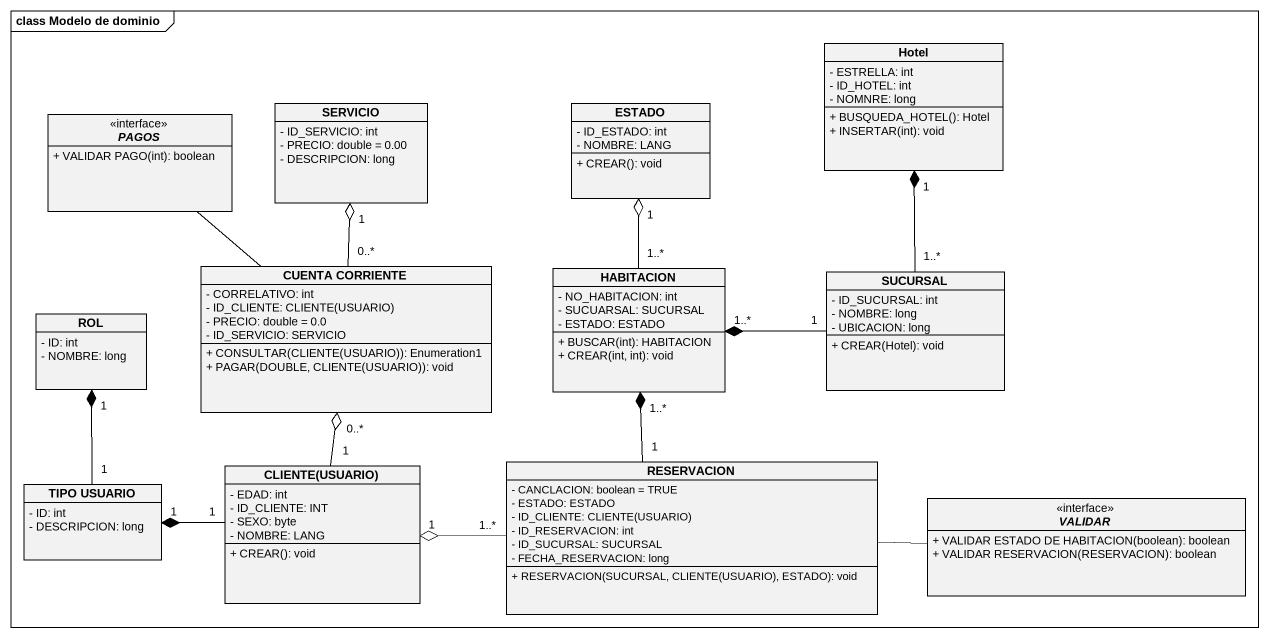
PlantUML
@startuml
mainframe class Modelo de dominio
hide circle
hide empty members
skinparam classAttributeIconSize 0
class Hotel {
  - ESTRELLA: int
  - ID_HOTEL: int
  - NOMNRE: long
  + BUSQUEDA_HOTEL(): Hotel
  + INSERTAR(int): void
}
class SERVICIO {
  - ID_SERVICIO: int
  - PRECIO: double = 0.00
  - DESCRIPCION: long
}
class ESTADO {
  - ID_ESTADO: int
  - NOMBRE: LANG
  + CREAR(): void
}
interface PAGOS <<interface>> {
  + VALIDAR PAGO(int): boolean
}
class "CUENTA CORRIENTE" as CUENTA_CORRIENTE {
  - CORRELATIVO: int
  {field} - ID_CLIENTE: CLIENTE(USUARIO)
  - PRECIO: double = 0.0
  - ID_SERVICIO: SERVICIO
  + CONSULTAR(CLIENTE(USUARIO)): Enumeration1
  + PAGAR(DOUBLE, CLIENTE(USUARIO)): void
}
class HABITACION {
  - NO_HABITACION: int
  - SUCUARSAL: SUCURSAL
  - ESTADO: ESTADO
  + BUSCAR(int): HABITACION
  + CREAR(int, int): void
}
class SUCURSAL {
  - ID_SUCURSAL: int
  - NOMBRE: long
  - UBICACION: long
  + CREAR(Hotel): void
}
class ROL {
  - ID: int
  - NOMBRE: long
}
class "TIPO USUARIO" as TIPO_USUARIO {
  - ID: int
  - DESCRIPCION: long
}
class "CLIENTE(USUARIO)" as CLIENTE_USUARIO {
  - EDAD: int
  - ID_CLIENTE: INT
  - SEXO: byte
  - NOMBRE: LANG
  + CREAR(): void
}
class RESERVACION {
  - CANCLACION: boolean = TRUE
  - ESTADO: ESTADO
  {field} - ID_CLIENTE: CLIENTE(USUARIO)
  - ID_RESERVACION: int
  - ID_SUCURSAL: SUCURSAL
  - FECHA_RESERVACION: long
  + RESERVACION(SUCURSAL, CLIENTE(USUARIO), ESTADO): void
}
interface VALIDAR <<interface>> {
  + VALIDAR ESTADO DE HABITACION(boolean): boolean
  + VALIDAR RESERVACION(RESERVACION): boolean
}
PAGOS -- CUENTA_CORRIENTE
CUENTA_CORRIENTE "0..*" -up-o "1" SERVICIO
HABITACION "1..*" -up-o "1" ESTADO
SUCURSAL "1..*" -up-* "1" Hotel
SUCURSAL "1" -left-* "1..*" HABITACION
TIPO_USUARIO "1" -up-* "1" ROL
CLIENTE_USUARIO "1" -up-o "0..*" CUENTA_CORRIENTE
CLIENTE_USUARIO "1" -left-* "1" TIPO_USUARIO
RESERVACION "1" -up-* "1..*" HABITACION
RESERVACION "1..*" -left-o "1" CLIENTE_USUARIO
VALIDAR -left- RESERVACION
@enduml
